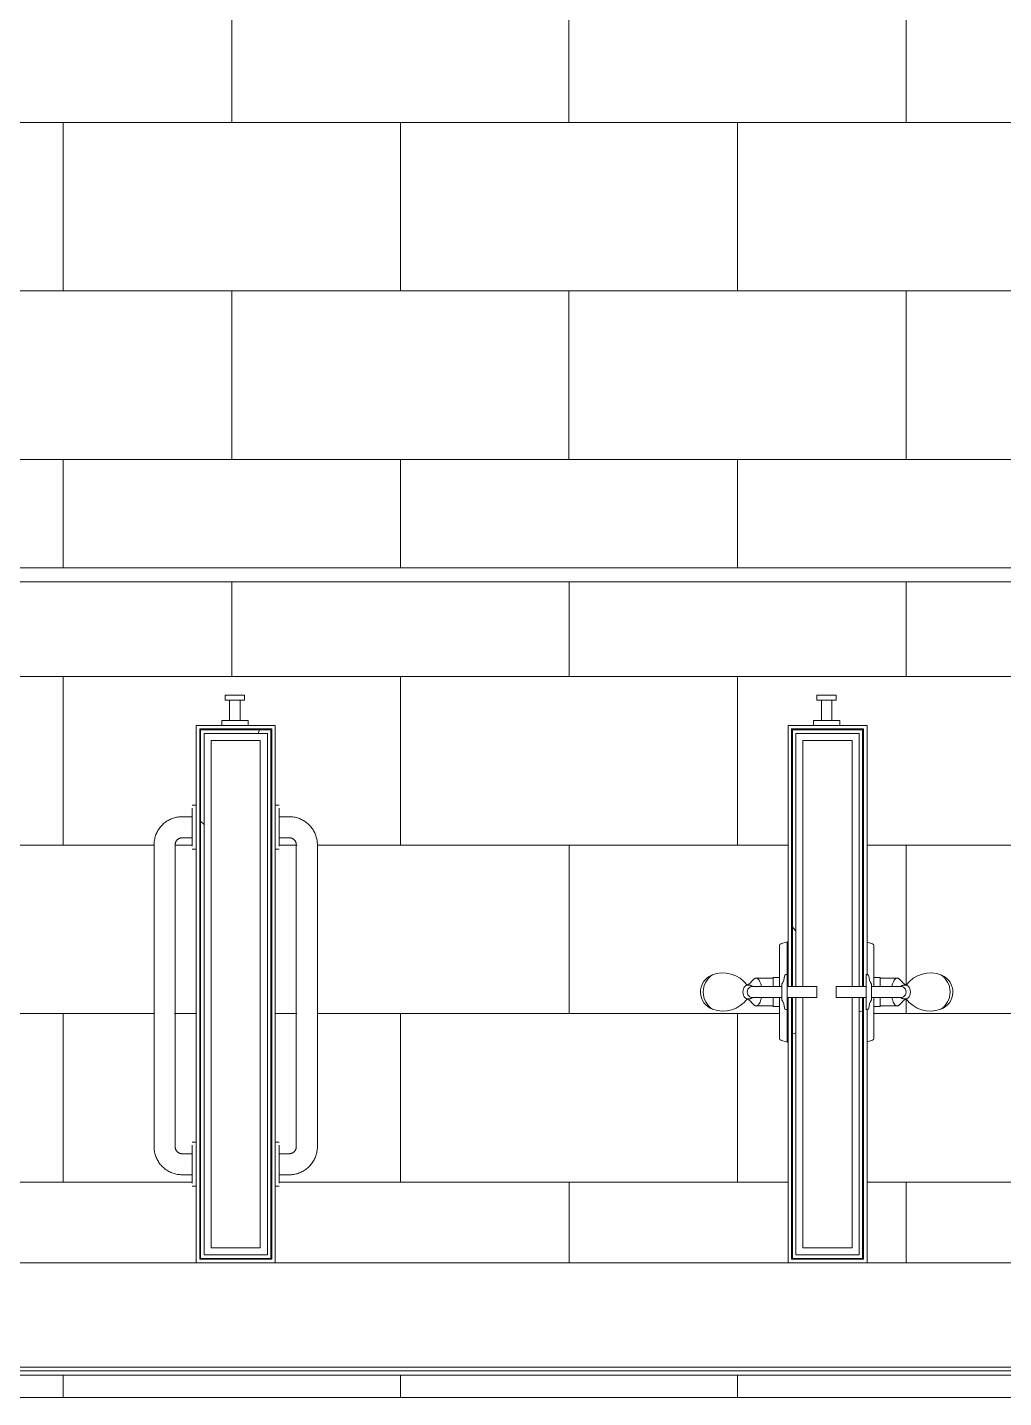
# Model space of a CAD drawing. Header units: inches. Extents: x 25369 to 33161, y -23509 to -20274.
# Drawn here: x 31518.3 to 31587.7, y -22796.9 to -22699.3 of the extents above; entities that cross this region are included whole.
import ezdxf

# ---------------------------------------------------------------- set-up
doc = ezdxf.new("R2010")
doc.units = ezdxf.units.IN
doc.header["$MEASUREMENT"] = 0
doc.linetypes.add('Grid Line 1_2_', pattern=[0.875, 0.5, -0.125, 0.125, -0.125])
for name, color, linetype, lineweight in [('A-FLOR', 192, 'Continuous', 9), ('A-FLOR-PATT', 8, 'Continuous', 9), ('A-GENM', 13, 'Continuous', 9), ('A-WALL', 113, 'Continuous', 9), ('A-WALL-PATT', 111, 'Continuous', 25), ('I-WALL', 2, 'Continuous', 9), ('P-SANR-FIXT', 6, 'Continuous', 9), ('Q-SPCQ', 91, 'Continuous', 9), ('S-BEAM', 12, 'Continuous', 9), ('S-GRID', 1, 'Continuous', 9)]:
    doc.layers.add(name, color=color, linetype=linetype, lineweight=lineweight)
pattern_1 = [(296.565, (5957.926, 17.28), (0.0001, 115.19999), [12.88, -244.715]), (33.69, (5963.69, 5.76), (-0.00014, 115.19958), [20.768, -394.592]), (33.69, (6078.89, 5.76), (-0.00014, 115.19958), [20.768, -394.592]), (33.69, (6194.09, 5.76), (-0.00014, 115.19958), [20.768, -394.592]), (116.565, (5980.966, 17.28), (0.0001, 115.19999), [12.88, -244.715]), (213.69, (5975.21, 28.8), (-0.00014, 115.19958), [20.768, -394.592]), (213.69, (6090.41, 28.8), (-0.00014, 115.19958), [20.768, -394.592]), (213.69, (6205.61, 28.8), (-0.00014, 115.19958), [20.768, -394.592]), (26.565, (6004.01, 17.28), (0.0001, 115.2), [25.76, -231.836]), (26.565, (6119.21, 17.28), (0.0001, 115.2), [25.76, -231.836]), (270, (6027.05, 28.8), (115.2, 7e-15), [11.52, -103.68]), (225, (6027.05, 17.28), (-1e-14, 115.20042), [16.292, -146.626]), (135, (6015.53, 5.76), (1e-14, 115.20042), [16.292, -146.626]), (288.435, (5980.966, 51.84), (-0.00042, 115.19956), [18.215, -346.08]), (18.435, (5986.73, 34.56), (-0.0004, 115.19956), [18.215, -346.08]), (18.435, (6101.93, 34.56), (-0.0004, 115.19956), [18.215, -346.08]), (18.435, (6217.13, 34.56), (-0.0004, 115.19956), [18.215, -346.08]), (135, (6004.01, 40.32), (1e-14, 115.20042), [16.292, -146.626]), (180, (5992.49, 51.84), (-1e-14, -115.2), [11.52, -103.68]), (251.565, (5952.166, 80.64), (0.00042, 115.19956), [18.215, -346.08]), (315, (5946.41, 63.36), (-1e-14, 115.20042), [16.292, -146.626]), (71.565, (5957.926, 51.84), (0.00042, 115.19956), [18.215, -346.08]), (135, (5963.69, 69.12), (1e-14, 115.20042), [16.292, -146.626]), (225, (5998.25, 80.64), (-1e-14, 115.20042), [16.292, -146.626]), (123.69, (5986.726, 69.12), (-0.00014, 115.19958), [20.768, -394.592]), (123.69, (6101.926, 69.12), (-0.00014, 115.19958), [20.768, -394.592]), (26.565, (5975.21, 86.4), (0.0001, 115.2), [12.88, -244.715]), (26.565, (6090.41, 86.4), (0.0001, 115.2), [12.88, -244.715]), (315, (5986.73, 92.16), (-1e-14, 115.20042), [16.292, -146.626]), (213.69, (6038.57, 109.44), (-0.00014, 115.19958), [20.768, -394.592]), (213.69, (6153.77, 109.44), (-0.00014, 115.19958), [20.768, -394.592]), (213.69, (6268.97, 109.44), (-0.00014, 115.19958), [20.768, -394.592]), (296.565, (6021.286, 97.92), (0.0001, 115.19999), [12.88, -244.715]), (45, (6027.05, 86.4), (1e-14, 115.20042), [16.292, -146.626]), (90, (6038.57, 97.92), (-115.2, 7e-15), [11.52, -103.68]), (213.69, (5986.73, 115.2), (-0.00014, 115.19958), [20.768, -394.592]), (213.69, (6101.93, 115.2), (-0.00014, 115.19958), [20.768, -394.592]), (213.69, (6217.13, 115.2), (-0.00014, 115.19958), [20.768, -394.592]), (315, (5969.45, 103.68), (-1e-14, 115.20042), [8.146, -154.772]), (26.565, (5975.21, 97.92), (0.0001, 115.2), [12.88, -244.715]), (26.565, (6090.41, 97.92), (0.0001, 115.2), [12.88, -244.715]), (90, (5986.73, 103.68), (-115.2, 7e-15), [11.52, -103.68]), (333.435, (5940.65, 109.44), (-0.0001, 115.2), [12.88, -244.715]), (333.435, (6055.85, 109.44), (-0.0001, 115.2), [12.88, -244.715]), (243.435, (5952.166, 103.68), (-0.0001, 115.19999), [12.88, -244.715]), (161.565, (5946.41, 92.16), (0.0004, 115.19956), [18.215, -346.08]), (161.565, (6061.61, 92.16), (0.0004, 115.19956), [18.215, -346.08]), (161.565, (6176.81, 92.16), (0.0004, 115.19956), [18.215, -346.08]), (45, (5929.13, 97.92), (1e-14, 115.20042), [16.292, -146.626]), (26.565, (5934.89, 0), (0.0001, 115.2), [12.88, -244.715]), (26.565, (6050.09, 0), (0.0001, 115.2), [12.88, -244.715]), (116.565, (5946.406, 5.76), (0.0001, 115.19999), [12.88, -244.715]), (206.565, (5940.65, 17.28), (0.0001, 115.2), [12.88, -244.715]), (206.565, (6055.85, 17.28), (0.0001, 115.2), [12.88, -244.715]), (296.565, (5929.126, 11.52), (0.0001, 115.19999), [12.88, -244.715]), (14.036, (6015.53, 51.84), (0.0005, 115.19957), [23.749, -451.233]), (14.036, (6130.73, 51.84), (0.0005, 115.19957), [23.749, -451.233]), (14.036, (6245.93, 51.84), (0.0005, 115.19957), [23.749, -451.233]), (14.036, (6361.13, 51.84), (0.0005, 115.19957), [23.749, -451.233]), (135, (6038.57, 57.6), (1e-14, 115.20042), [16.292, -146.626]), (198.435, (6027.05, 69.12), (-0.0004, 115.19956), [18.215, -346.08]), (198.435, (6142.25, 69.12), (-0.0004, 115.19956), [18.215, -346.08]), (198.435, (6257.45, 69.12), (-0.0004, 115.19956), [18.215, -346.08]), (296.565, (6009.766, 63.36), (0.0001, 115.19999), [12.88, -244.715]), (333.435, (5934.89, 34.56), (-0.0001, 115.2), [12.88, -244.715]), (333.435, (6050.09, 34.56), (-0.0001, 115.2), [12.88, -244.715]), (45, (5946.41, 28.8), (1e-14, 115.20042), [8.146, -154.772]), (116.565, (5952.166, 34.56), (0.0001, 115.19999), [12.88, -244.715]), (225, (5946.41, 46.08), (-1e-14, 115.20042), [16.292, -146.626])]

# ---------------------------------------------------------------- blocks, each defined once
blk = doc.blocks.new('817_Grab_Bars - 8170-001240-25748-Overall Floor Plan')
at = {"layer": 'Q-SPCQ', "color": 8}
for p, q in [((25395.89, -22754.734), (25395.609, -22754.734)), ((25395.609, -22756.297), (25395.609, -22754.944)), ((25395.609, -22755.547), (25394.89, -22755.547)), ((25394.89, -22757.047), (25395.609, -22757.047)), ((25395.609, -22757.65), (25395.609, -22756.297)), ((25392.89, -22757.547), (25392.89, -22779.047)), ((25394.39, -22779.047), (25394.39, -22757.547)), ((25395.609, -22757.859), (25395.89, -22757.859)), ((25395.609, -22779.547), (25394.89, -22779.547)), ((25395.89, -22778.734), (25395.609, -22778.734)), ((25395.609, -22780.297), (25395.609, -22778.944)), ((25395.609, -22781.65), (25395.609, -22780.297)), ((25394.89, -22781.047), (25395.609, -22781.047)), ((25395.609, -22781.859), (25395.89, -22781.859))]:
    blk.add_line(p, q, dxfattribs=at)
at = {"layer": 'Q-SPCQ', "color": 8, "flags": 128}
for points in [[(25394.89, -22755.547), (25394.81, -22755.549), (25394.73, -22755.553), (25394.651, -22755.561), (25394.572, -22755.572), (25394.493, -22755.587), (25394.415, -22755.604), (25394.338, -22755.625), (25394.261, -22755.648), (25394.186, -22755.675), (25394.111, -22755.705), (25394.038, -22755.737), (25393.967, -22755.773), (25393.896, -22755.811), (25393.828, -22755.852), (25393.761, -22755.896), (25393.696, -22755.943), (25393.633, -22755.992), (25393.571, -22756.043), (25393.512, -22756.097), (25393.456, -22756.154), (25393.401, -22756.212), (25393.349, -22756.273), (25393.299, -22756.335), (25393.252, -22756.4), (25393.207, -22756.466), (25393.165, -22756.535), (25393.126, -22756.604), (25393.09, -22756.676), (25393.057, -22756.748), (25393.026, -22756.822), (25392.999, -22756.897), (25392.974, -22756.974), (25392.953, -22757.051), (25392.934, -22757.128), (25392.919, -22757.207), (25392.907, -22757.286), (25392.898, -22757.366), (25392.893, -22757.445), (25392.89, -22757.525), (25392.89, -22757.547)], [(25394.39, -22757.547), (25394.391, -22757.527), (25394.392, -22757.507), (25394.394, -22757.487), (25394.397, -22757.467), (25394.4, -22757.448), (25394.405, -22757.428), (25394.41, -22757.409), (25394.416, -22757.39), (25394.422, -22757.371), (25394.43, -22757.352), (25394.438, -22757.334), (25394.447, -22757.316), (25394.456, -22757.299), (25394.467, -22757.281), (25394.478, -22757.265), (25394.489, -22757.248), (25394.501, -22757.233), (25394.514, -22757.217), (25394.528, -22757.202), (25394.542, -22757.188), (25394.556, -22757.175), (25394.572, -22757.162), (25394.587, -22757.149), (25394.603, -22757.137), (25394.62, -22757.126), (25394.637, -22757.116), (25394.655, -22757.106), (25394.672, -22757.097), (25394.691, -22757.089), (25394.709, -22757.081), (25394.728, -22757.074), (25394.747, -22757.068), (25394.766, -22757.063), (25394.786, -22757.058), (25394.805, -22757.054), (25394.825, -22757.051), (25394.845, -22757.049), (25394.865, -22757.048), (25394.885, -22757.047), (25394.89, -22757.047)], [(25392.89, -22779.047), (25392.892, -22779.127), (25392.897, -22779.207), (25392.905, -22779.286), (25392.916, -22779.366), (25392.93, -22779.444), (25392.948, -22779.522), (25392.968, -22779.6), (25392.992, -22779.676), (25393.018, -22779.751), (25393.048, -22779.826), (25393.081, -22779.899), (25393.116, -22779.971), (25393.155, -22780.041), (25393.196, -22780.109), (25393.24, -22780.176), (25393.286, -22780.241), (25393.335, -22780.305), (25393.387, -22780.366), (25393.441, -22780.425), (25393.497, -22780.482), (25393.555, -22780.536), (25393.616, -22780.588), (25393.679, -22780.638), (25393.743, -22780.685), (25393.81, -22780.73), (25393.878, -22780.772), (25393.948, -22780.811), (25394.019, -22780.847), (25394.092, -22780.881), (25394.166, -22780.911), (25394.241, -22780.939), (25394.317, -22780.963), (25394.394, -22780.984), (25394.472, -22781.003), (25394.55, -22781.018), (25394.629, -22781.03), (25394.709, -22781.039), (25394.789, -22781.044), (25394.869, -22781.047), (25394.89, -22781.047)], [(25394.89, -22779.547), (25394.87, -22779.547), (25394.85, -22779.545), (25394.83, -22779.543), (25394.811, -22779.541), (25394.791, -22779.537), (25394.771, -22779.533), (25394.752, -22779.527), (25394.733, -22779.522), (25394.714, -22779.515), (25394.696, -22779.507), (25394.677, -22779.499), (25394.659, -22779.49), (25394.642, -22779.481), (25394.625, -22779.471), (25394.608, -22779.46), (25394.592, -22779.448), (25394.576, -22779.436), (25394.561, -22779.423), (25394.546, -22779.409), (25394.532, -22779.395), (25394.518, -22779.381), (25394.505, -22779.366), (25394.492, -22779.35), (25394.481, -22779.334), (25394.469, -22779.317), (25394.459, -22779.3), (25394.449, -22779.283), (25394.44, -22779.265), (25394.432, -22779.247), (25394.424, -22779.228), (25394.417, -22779.209), (25394.411, -22779.19), (25394.406, -22779.171), (25394.401, -22779.152), (25394.398, -22779.132), (25394.394, -22779.112), (25394.392, -22779.092), (25394.391, -22779.072), (25394.39, -22779.052), (25394.39, -22779.047)]]:
    blk.add_lwpolyline(points, dxfattribs=at)
blk = doc.blocks.new('Robe_hook_5552 - Robe_hook_5552-134757-Overall Floor Plan')
at = {"layer": 'A-GENM', "color": 8}
for p, q in [((-0.937, 0), (-0.937, -0.35)), ((-0.937, -0.35), (0.938, -0.35)), ((-0.375, -1.813), (-0.375, -0.35)), ((0.375, -1.813), (0.375, -0.35)), ((0.938, -0.35), (0.938, 0)), ((-0.688, -2.163), (-0.688, -1.813)), ((-0.688, -1.813), (0.688, -1.813)), ((0.688, -1.813), (0.688, -2.163)), ((0.688, -2.163), (-0.688, -2.163))]:
    blk.add_line(p, q, dxfattribs=at)
blk = doc.blocks.new('Plate - 1_2X6-187841-Overall Floor Plan')
at = {"layer": 'S-BEAM', "color": 8}
for p, q in [((75.312, 0.125), (-75.125, 0.125)), ((-75.125, -0.125), (75.312, -0.125))]:
    blk.add_line(p, q, dxfattribs=at)
blk = doc.blocks.new('Shower-Unit-Zurn-Z7301-SS-MT-DV2P-HW - Z7301-SS-MT-DV2P-HW-253514-Overall Floor Plan')
at = {"layer": 'P-SANR-FIXT', "color": 8}
for p, q in [((-0.995, 0.99), (-0.995, 2.232)), ((-0.476, 2.643), (-0.476, 2.836)), ((-0.4, 0.38), (-0.4, 2.464)), ((0.4, 2.464), (0.4, 0.38)), ((0.476, 2.836), (0.476, 2.643)), ((0.995, 2.232), (0.995, 0.99)), ((-1.029, 0.99), (-0.995, 0.99)), ((-1.029, 0.54), (-1.029, 0.99)), ((-0.995, 0.99), (-0.4, 0.99)), ((0.4, 0.99), (0.995, 0.99)), ((0.995, 0.99), (1.029, 0.99)), ((1.029, 0.99), (1.029, 0.54)), ((-3.562, 0), (-3.434, 0.449)), ((-1.238, 0), (-3.562, 0)), ((-3.313, 0.54), (-1.029, 0.54)), ((-1.238, 0), (-1.238, 0.096)), ((-1.029, 0.54), (-0.4, 0.54)), ((-0.55, 0.38), (-0.4, 0.38)), ((-0.4, 0.38), (0.4, 0.38)), ((0.4, 0.54), (1.029, 0.54)), ((0.4, 0.38), (0.55, 0.38)), ((1.029, 0.54), (3.313, 0.54)), ((1.238, 0.096), (1.238, 0)), ((3.563, 0), (1.238, 0)), ((3.434, 0.449), (3.563, 0)), ((-0.4, 0), (-1.238, 0)), ((-0.4, -2.125), (-0.4, 0)), ((-0.4, 0), (0.4, 0)), ((0.4, 0), (0.4, -2.125)), ((1.238, 0), (0.4, 0)), ((0.4, -2.125), (-0.4, -2.125))]:
    blk.add_line(p, q, dxfattribs=at)
for centre, radius, start, end in [((0.001, 4.862), 1.308, 23.58191, 159.98246), ((0, 4.514), 1.463, 32.9208, 147.0792), ((0.793, 4.573), 2.151, 159.98246, 233.84657), ((-0.793, 4.573), 2.151, 306.15343, 22.17392), ((-0.625, 2.115), 0.388, 129.50274, 162.49726), ((-2.256, 4.093), 2.175, 309.50274, 324.82002), ((2.256, 4.093), 2.175, 215.18587, 230.49726), ((0.625, 2.115), 0.388, 17.50274, 50.49726), ((-3.313, 0.415), 0.125, 90, 164), ((-1.144, 0.096), 0.0945, 90, 180), ((-1.144, 1.213), 1.023, 270, 305.478), ((1.144, 1.213), 1.023, 234.522, 270), ((1.144, 0.096), 0.0945, 0, 90), ((3.313, 0.415), 0.125, 16, 90)]:
    blk.add_arc(centre, radius, start, end, dxfattribs=at)
for centre, major_axis, ratio, start_param, end_param in [((0, 2.836), (0.476, 0), 0.662364, 0, 3.141593), ((0, 2.464), (0.4, 0), 0.941821, 0, 3.141593), ((-0.108, 2.147), (1.109, 0.077), 0.351489, 5.17721, 6.593422)]:
    blk.add_ellipse(centre, major_axis=major_axis, ratio=ratio, start_param=start_param, end_param=end_param, dxfattribs=at)
blk.add_open_spline([(-0.422, 1.833), (-0.464, 1.842), (-0.571, 1.869), (-0.785, 1.949), (-0.96, 2.075), (-1.018, 2.222), (-0.979, 2.302), (-0.941, 2.34)], degree=3, knots=[0.0572746, 0.0572746, 0.0572746, 0.0572746, 0.1428571, 0.2857143, 0.5714286, 0.7857143, 1, 1, 1, 1], dxfattribs=at)
for points in [[(-0.4, 2.464), (-0.417, 2.482), (-0.444, 2.519), (-0.47, 2.58), (-0.476, 2.621), (-0.476, 2.643)], [(0.476, 2.643), (0.476, 2.621), (0.47, 2.58), (0.444, 2.519), (0.417, 2.482), (0.4, 2.464)]]:
    blk.add_open_spline(points, degree=3, dxfattribs=at)
blk = doc.blocks.new('Shower-Unit-Zurn-Z7301-SS-MT-DV2P-HW - Z7301-SS-MT-DV2P-HW-253545-Overall Floor Plan')
at = {"layer": 'P-SANR-FIXT', "color": 8}
for p, q in [((0.4, 2.125), (-0.4, 2.125)), ((-0.4, 2.125), (-0.4, 0)), ((0.4, 0), (0.4, 2.125)), ((-0.4, 0), (-1.238, 0)), ((-1.238, 0), (-1.238, -0.096)), ((-0.4, 0), (0.4, 0)), ((1.238, 0), (0.4, 0)), ((1.238, -0.096), (1.238, 0)), ((-3.545, -0.062), (-3.434, -0.449)), ((-3.313, -0.54), (-1.029, -0.54)), ((-1.029, -0.54), (-0.4, -0.54)), ((-1.029, -0.54), (-1.029, -0.99)), ((-0.55, -0.38), (-0.4, -0.38)), ((-0.4, -0.38), (-0.4, -2.464)), ((-0.4, -0.38), (0.4, -0.38)), ((0.4, -2.464), (0.4, -0.38)), ((0.4, -0.38), (0.55, -0.38)), ((0.4, -0.54), (1.029, -0.54)), ((1.029, -0.99), (1.029, -0.54)), ((1.029, -0.54), (3.313, -0.54)), ((3.434, -0.449), (3.545, -0.062)), ((-1.029, -0.99), (-0.995, -0.99)), ((-0.995, -0.99), (-0.4, -0.99)), ((-0.995, -0.99), (-0.995, -2.232)), ((0.4, -0.99), (0.995, -0.99)), ((0.995, -2.232), (0.995, -0.99)), ((0.995, -0.99), (1.029, -0.99)), ((-0.476, -2.643), (-0.476, -2.836)), ((0.476, -2.836), (0.476, -2.643))]:
    blk.add_line(p, q, dxfattribs=at)
for centre, radius, start, end in [((-3.313, -0.415), 0.125, 196, 270), ((-1.144, -0.096), 0.0945, 180, 270), ((-1.144, -1.213), 1.023, 54.522, 90), ((1.144, -1.213), 1.023, 90, 125.478), ((1.144, -0.096), 0.0945, 270, 360), ((3.313, -0.415), 0.125, 270, 344), ((0.793, -4.573), 2.151, 126.15343, 200.01754), ((-0.625, -2.115), 0.388, 197.50274, 230.49726), ((-2.256, -4.093), 2.175, 35.17998, 50.49726), ((-0.793, -4.573), 2.151, 337.82608, 53.84657), ((2.256, -4.093), 2.175, 129.50274, 144.81413), ((0.625, -2.115), 0.388, 309.50274, 342.49726), ((0.001, -4.862), 1.308, 200.01754, 336.41809), ((0, -4.514), 1.463, 212.9208, 327.0792)]:
    blk.add_arc(centre, radius, start, end, dxfattribs=at)
for centre, major_axis, ratio, start_param, end_param in [((-0.108, -2.147), (-1.109, 0.077), 0.351489, 2.831356, 4.247568), ((0, -2.836), (-0.476, 0), 0.662364, 0, 3.141593), ((0, -2.464), (-0.4, 0), 0.941821, 0, 3.141593)]:
    blk.add_ellipse(centre, major_axis=major_axis, ratio=ratio, start_param=start_param, end_param=end_param, dxfattribs=at)
blk.add_open_spline([(-0.422, -1.833), (-0.464, -1.842), (-0.571, -1.869), (-0.785, -1.949), (-0.96, -2.075), (-1.018, -2.222), (-0.979, -2.302), (-0.941, -2.34)], degree=3, knots=[0.0572746, 0.0572746, 0.0572746, 0.0572746, 0.1428571, 0.2857143, 0.5714286, 0.7857143, 1, 1, 1, 1], dxfattribs=at)
for points in [[(-0.4, -2.464), (-0.417, -2.482), (-0.444, -2.519), (-0.47, -2.58), (-0.476, -2.621), (-0.476, -2.643)], [(0.476, -2.643), (0.476, -2.621), (0.47, -2.58), (0.444, -2.519), (0.417, -2.482), (0.4, -2.464)]]:
    blk.add_open_spline(points, degree=3, dxfattribs=at)
blk = doc.blocks.new('Locker Rooms and Restrooms_rvt-2-Overall Floor Plan')
at = {"layer": 'A-FLOR-PATT'}
h = blk.add_hatch(dxfattribs=at)
h.set_pattern_fill('FP_41', color=256, style=0, pattern_type=2)
h.set_pattern_definition([(180, (31988.767, -22730.123), (48, -23.996), [48, 0, 0, 0]), (270, (31964.767, -22718.125), (48, 3e-15), [11.998, -11.998]), (270, (31976.767, -22730.123), (48, 3e-15), [11.998, -11.998]), (270, (31952.767, -22730.123), (48, 3e-15), [11.998, -11.998]), (180, (31988.767, -22742.12), (48, -23.996), [48, 0, 0, 0]), (270, (31940.767, -22718.125), (48, 3e-15), [11.998, -11.998])])
h.paths.add_polyline_path([(25655.328, -22696.49), (25655.39, -22696.24), (25655.328, -22696.24)], flags=0)
h.paths.add_polyline_path([(25521.39, -22738.803), (25522.515, -22738.803), (25522.515, -22737.803), (25736.828, -22737.803), (25736.828, -22738.803), (25737.265, -22738.803), (25737.265, -22695.928), (25737.14, -22695.928), (25737.078, -22696.178), (25736.828, -22696.24), (25736.828, -22696.49), (25655.078, -22696.49), (25655.078, -22695.428), (25608.64, -22695.448), (25608.64, -22695.928), (25608.89, -22695.928), (25608.953, -22696.24), (25609.203, -22696.24), (25609.203, -22696.49), (25522.515, -22696.49), (25522.515, -22696.178), (25522.265, -22696.178), (25522.203, -22695.928), (25521.953, -22695.928), (25521.953, -22695.428), (25521.39, -22695.428), (25521.39, -22724.132)], flags=0)
h = blk.add_hatch(dxfattribs=at)
h.set_pattern_fill('FP_40', color=256, style=0, pattern_type=2)
h.set_pattern_definition([(0, (31556.774, -22757.59), (-48, 23.996), [48, 0, 0, 0]), (90, (31580.774, -22769.59), (-48, 3e-15), [11.998, -11.998]), (90, (31568.774, -22757.59), (-48, 3e-15), [11.998, -11.998]), (90, (31592.774, -22757.59), (-48, 3e-15), [11.998, -11.998]), (0, (31556.774, -22745.592), (-48, 23.996), [48, 0, 0, 0]), (90, (31604.774, -22769.59), (-48, 3e-15), [11.998, -11.998])])
h.paths.add_polyline_path([(25627.026, -22796.906), (25672.89, -22796.906), (25672.828, -22795.303), (25521.39, -22795.303), (25521.39, -22796.906), (25609.479, -22796.906)], flags=0)
h.paths.add_polyline_path([(25564.39, -22787.303), (25564.328, -22787.104), (25564.328, -22787.166), (25564.362, -22787.303)], flags=0)
h.paths.add_polyline_path([(25559.265, -22749.166), (25559.343, -22749.479), (25559.328, -22749.416)], flags=0)
h.paths.add_polyline_path([(25598.22, -22779.455), (25598.295, -22779.361), (25598.224, -22779.361)], flags=0)
h.paths.add_polyline_path([(25599.723, -22755.617), (25599.816, -22755.692), (25599.816, -22755.621)], flags=0)
h.paths.add_polyline_path([(25601.39, -22749.041), (25601.468, -22749.354), (25601.453, -22749.291)], flags=0)
h.paths.add_polyline_path([(25609.686, -22757.12), (25609.611, -22757.213), (25609.681, -22757.213)], flags=0)
h.paths.add_polyline_path([(25608.183, -22780.958), (25608.089, -22780.883), (25608.089, -22780.953)], flags=0)
h.paths.add_polyline_path([(25643.515, -22749.041), (25643.593, -22749.354), (25643.578, -22749.291)], flags=0)
h.paths.add_polyline_path([(25682.47, -22777.752), (25682.545, -22777.658), (25682.474, -22777.658)], flags=0)
h.paths.add_polyline_path([(25683.973, -22753.914), (25684.066, -22753.989), (25684.066, -22753.918)], flags=0)
h.paths.add_polyline_path([(25734.159, -22783.639), (25733.947, -22783.577), (25733.94, -22783.73), (25734.046, -22783.727), (25734.134, -22783.719), (25734.147, -22783.678)], flags=0)
h.paths.add_polyline_path([(25734.223, -22783.976), (25734.006, -22783.94), (25733.989, -22784.029), (25734.078, -22784.104), (25734.086, -22784.24), (25734.14, -22784.24), (25734.218, -22783.99)], flags=0)
h.paths.add_polyline_path([(25734.372, -22782.217), (25734.583, -22782.278), (25734.558, -22782.089), (25734.504, -22782.027), (25734.39, -22782.158), (25734.387, -22782.168)], flags=0)
h.paths.add_polyline_path([(25734.308, -22781.879), (25734.525, -22781.916), (25734.541, -22781.827), (25734.453, -22781.752), (25734.445, -22781.615), (25734.372, -22781.675), (25734.349, -22781.747)], flags=0)
h.paths.add_polyline_path([(25734.976, -22754.159), (25734.884, -22754.361), (25735.104, -22754.346), (25735.067, -22754.272), (25735.035, -22754.178), (25734.983, -22754.161)], flags=0)
h.paths.add_polyline_path([(25734.661, -22753.35), (25734.782, -22753.49), (25734.782, -22753.421), (25734.728, -22753.389)], flags=0)
h.paths.add_polyline_path([(25734.333, -22753.237), (25734.453, -22753.468), (25734.661, -22753.35), (25734.497, -22753.231), (25734.349, -22753.237)], flags=0)
h.paths.add_polyline_path([(25521.39, -22787.303), (25559.015, -22787.303), (25558.953, -22771.797), (25558.503, -22771.668), (25558.413, -22771.548), (25558.413, -22769.263), (25556.84, -22769.23), (25556.721, -22769.23), (25556.267, -22768.832), (25556.116, -22768.711), (25555.544, -22769.23), (25554.967, -22769.493), (25554.498, -22769.572), (25554.025, -22769.548), (25553.366, -22769.322), (25552.948, -22768.869), (25552.83, -22768.582), (25552.855, -22767.834), (25553.077, -22767.408), (25553.568, -22767.035), (25554.183, -22766.897), (25554.736, -22766.919), (25555.265, -22767.079), (25555.735, -22767.366), (25556.006, -22767.637), (25556.131, -22767.758), (25556.84, -22767.239), (25558.413, -22767.205), (25558.413, -22764.921), (25558.503, -22764.801), (25558.953, -22764.672), (25559.015, -22749.166), (25564.64, -22749.166), (25564.64, -22764.477), (25565.027, -22764.588), (25565.118, -22764.708), (25565.118, -22766.993), (25565.568, -22767.026), (25566.81, -22767.026), (25567.263, -22767.424), (25567.414, -22767.545), (25567.978, -22767.026), (25568.266, -22766.867), (25568.795, -22766.706), (25569.347, -22766.684), (25569.887, -22766.801), (25570.23, -22766.98), (25570.62, -22767.458), (25570.719, -22767.752), (25570.62, -22768.565), (25570.4, -22768.908), (25569.887, -22769.25), (25569.032, -22769.359), (25568.564, -22769.28), (25567.987, -22769.017), (25567.606, -22768.699), (25567.399, -22768.498), (25566.81, -22769.017), (25565.118, -22769.051), (25565.118, -22771.335), (25565.027, -22771.455), (25564.64, -22771.584), (25564.64, -22787.303), (25601.14, -22787.303), (25601.14, -22781.64), (25600.859, -22781.64), (25600.859, -22781.012), (25599.85, -22780.937), (25599.798, -22780.795), (25599.787, -22780.754), (25599.511, -22780.75), (25599.358, -22780.709), (25599.253, -22780.701), (25598.738, -22780.34), (25598.437, -22779.891), (25598.22, -22779.455), (25598.14, -22779.037), (25598.182, -22757.537), (25598.241, -22757.537), (25598.242, -22757.246), (25598.382, -22757.195), (25598.424, -22757.184), (25598.444, -22756.886), (25598.503, -22756.814), (25598.444, -22756.712), (25598.837, -22756.135), (25599.286, -22755.834), (25599.816, -22755.605), (25600.803, -22755.563), (25600.859, -22755.506), (25600.859, -22754.934), (25601.14, -22754.934), (25601.14, -22749.041), (25606.765, -22749.041), (25606.765, -22754.934), (25607.046, -22754.934), (25607.046, -22755.563), (25608.056, -22755.638), (25608.107, -22755.779), (25608.118, -22755.821), (25608.394, -22755.824), (25608.548, -22755.866), (25608.652, -22755.874), (25609.167, -22756.234), (25609.479, -22756.709), (25609.686, -22757.12), (25609.765, -22757.537), (25609.723, -22779.037), (25609.665, -22779.037), (25609.664, -22779.329), (25609.523, -22779.379), (25609.482, -22779.39), (25609.461, -22779.688), (25609.403, -22779.76), (25609.461, -22779.862), (25609.068, -22780.439), (25608.619, -22780.74), (25608.089, -22780.97), (25607.102, -22781.012), (25607.046, -22781.068), (25607.046, -22781.64), (25606.765, -22781.64), (25606.765, -22787.303), (25643.265, -22787.303), (25643.203, -22771.584), (25642.753, -22771.455), (25642.663, -22771.335), (25642.663, -22769.051), (25642.213, -22769.017), (25640.884, -22768.958), (25640.517, -22768.619), (25640.366, -22768.498), (25639.794, -22769.017), (25639.217, -22769.28), (25638.748, -22769.359), (25638.275, -22769.335), (25637.616, -22769.11), (25637.198, -22768.656), (25637.08, -22768.369), (25637.105, -22767.622), (25637.327, -22767.196), (25637.818, -22766.823), (25638.433, -22766.684), (25638.986, -22766.706), (25639.515, -22766.867), (25639.985, -22767.153), (25640.256, -22767.424), (25640.381, -22767.545), (25640.971, -22767.026), (25642.663, -22766.993), (25642.663, -22764.708), (25642.753, -22764.588), (25643.203, -22764.459), (25643.265, -22749.041), (25648.89, -22749.041), (25648.89, -22764.477), (25649.277, -22764.588), (25649.368, -22764.708), (25649.368, -22766.993), (25649.818, -22767.026), (25651.06, -22767.026), (25651.513, -22767.424), (25651.664, -22767.545), (25652.228, -22767.026), (25652.516, -22766.867), (25653.045, -22766.706), (25653.597, -22766.684), (25654.137, -22766.801), (25654.48, -22766.98), (25654.87, -22767.458), (25654.969, -22767.752), (25654.87, -22768.565), (25654.65, -22768.908), (25654.137, -22769.25), (25653.282, -22769.359), (25652.814, -22769.28), (25652.237, -22769.017), (25651.856, -22768.699), (25651.649, -22768.498), (25651.06, -22769.017), (25649.368, -22769.051), (25649.368, -22771.335), (25649.277, -22771.455), (25648.89, -22771.584), (25648.89, -22787.303), (25672.89, -22787.303), (25672.89, -22786.053), (25672.39, -22786.033), (25672.39, -22785.803), (25672.139, -22785.737), (25672.14, -22785.49), (25685.39, -22785.49), (25685.39, -22779.937), (25685.109, -22779.937), (25685.109, -22779.309), (25684.1, -22779.234), (25684.048, -22779.092), (25684.037, -22779.05), (25683.761, -22779.047), (25683.667, -22778.972), (25683.565, -22779.03), (25682.988, -22778.637), (25682.687, -22778.188), (25682.47, -22777.752), (25682.39, -22777.334), (25682.432, -22755.834), (25682.491, -22755.834), (25682.492, -22755.543), (25682.632, -22755.492), (25682.674, -22755.481), (25682.694, -22755.183), (25682.753, -22755.111), (25682.694, -22755.009), (25683.087, -22754.432), (25683.536, -22754.131), (25684.066, -22753.902), (25685.053, -22753.86), (25685.109, -22753.803), (25685.109, -22753.231), (25685.39, -22753.182), (25685.39, -22749.49), (25700.828, -22749.49), (25700.828, -22776.163), (25701.005, -22776.163), (25701.005, -22777.156), (25702.24, -22777.156), (25702.24, -22772.322), (25701.802, -22772.027), (25701.437, -22771.646), (25701.036, -22770.839), (25700.968, -22770.544), (25700.834, -22769.499), (25700.834, -22766.499), (25700.922, -22766.499), (25700.98, -22765.304), (25701.152, -22764.802), (25701.428, -22764.349), (25701.797, -22763.967), (25702.24, -22763.675), (25702.24, -22758.699), (25701.006, -22758.699), (25701.005, -22759.69), (25700.828, -22759.69), (25700.828, -22756.705), (25701.005, -22756.705), (25701.006, -22757.698), (25702.24, -22757.698), (25702.24, -22751.74), (25702.489, -22751.49), (25715.637, -22751.49), (25716.136, -22751.624), (25716.501, -22751.989), (25716.635, -22752.488), (25716.714, -22770.839), (25716.93, -22771.054), (25717.224, -22771.133), (25722.338, -22771.167), (25722.785, -22771.425), (25722.944, -22771.632), (25723.078, -22772.131), (25723.078, -22782.74), (25732.953, -22782.824), (25733.004, -22782.932), (25733.26, -22782.923), (25733.321, -22782.882), (25733.472, -22783.06), (25733.483, -22783.144), (25733.516, -22783.236), (25733.574, -22783.329), (25734.043, -22783.379), (25734.225, -22783.992), (25734.311, -22784.24), (25734.431, -22784.24), (25734.431, -22785.24), (25735.277, -22785.24), (25735.277, -22785.49), (25736.828, -22785.49), (25736.828, -22785.803), (25737.078, -22785.803), (25737.14, -22786.053), (25737.265, -22786.053), (25737.265, -22768.427), (25736.828, -22768.427), (25736.828, -22772.24), (25736.453, -22772.24), (25736.453, -22771.99), (25735.703, -22771.99), (25735.703, -22768.662), (25735.501, -22768.486), (25735.328, -22768.486), (25735.244, -22781.615), (25735.004, -22781.649), (25734.953, -22781.921), (25734.915, -22782.042), (25734.848, -22782.126), (25734.915, -22782.278), (25735.234, -22782.24), (25735.421, -22782.232), (25735.578, -22782.137), (25735.578, -22781.887), (25736.578, -22781.887), (25736.578, -22781.041), (25736.828, -22781.041), (25736.828, -22783.939), (25736.578, -22783.939), (25736.578, -22783.094), (25735.578, -22783.032), (25735.508, -22782.92), (25735.27, -22782.932), (25735.224, -22782.982), (25735.058, -22782.796), (25735.048, -22782.712), (25735.014, -22782.62), (25734.957, -22782.526), (25734.494, -22782.491), (25734.308, -22781.879), (25734.203, -22781.615), (25734.078, -22781.615), (25733.991, -22767.966), (25733.14, -22768.74), (25732.373, -22768.828), (25731.9, -22768.804), (25731.241, -22768.578), (25730.823, -22768.125), (25730.705, -22767.838), (25730.705, -22767.164), (25730.952, -22766.664), (25731.443, -22766.291), (25732.058, -22766.153), (25732.611, -22766.175), (25733.328, -22766.24), (25733.328, -22766.425), (25733.881, -22766.893), (25734.006, -22767.014), (25734.078, -22766.893), (25734.078, -22759.766), (25732.304, -22760.095), (25731.289, -22760.038), (25730.355, -22759.862), (25728.445, -22760.656), (25728.066, -22760.813), (25727.296, -22760.871), (25726.63, -22760.579), (25726.35, -22760.142), (25726.23, -22759.49), (25726.35, -22758.839), (25726.63, -22758.401), (25726.774, -22758.28), (25727.296, -22758.109), (25728.066, -22758.168), (25728.445, -22758.324), (25728.78, -22758.559), (25729.447, -22758.699), (25729.951, -22758.943), (25730.406, -22759.137), (25730.619, -22759.119), (25731.289, -22758.943), (25732.601, -22758.891), (25734.078, -22759.115), (25734.161, -22755.365), (25734.27, -22755.315), (25734.261, -22755.058), (25734.22, -22754.997), (25734.398, -22754.846), (25734.481, -22754.835), (25734.573, -22754.802), (25734.667, -22754.744), (25734.702, -22754.281), (25735.005, -22754.057), (25734.782, -22753.988), (25734.655, -22754.048), (25734.654, -22754.086), (25734.333, -22753.932), (25734.27, -22753.674), (25734.261, -22753.609), (25734.099, -22753.49), (25733.98, -22753.49), (25733.986, -22753.258), (25734.312, -22753.182), (25734.333, -22753.091), (25734.844, -22753.077), (25735.364, -22752.841), (25735.506, -22752.859), (25736.546, -22752.766), (25736.546, -22752.137), (25736.828, -22752.137), (25736.828, -22755.939), (25736.578, -22755.939), (25736.578, -22755.094), (25735.578, -22755.032), (25735.578, -22754.803), (25735.244, -22754.752), (25735.152, -22754.702), (25735.067, -22754.635), (25734.915, -22754.702), (25734.953, -22755.022), (25734.953, -22755.186), (25735.056, -22755.365), (25735.328, -22755.365), (25735.328, -22757.99), (25735.457, -22758.024), (25735.328, -22759.115), (25736.453, -22759.115), (25736.453, -22758.74), (25736.828, -22758.74), (25736.828, -22760.24), (25736.453, -22760.24), (25736.453, -22759.865), (25736.203, -22759.865), (25736.288, -22764.177), (25736.378, -22764.057), (25736.828, -22763.928), (25736.828, -22766.556), (25737.265, -22766.556), (25737.265, -22738.803), (25521.39, -22738.803), (25521.39, -22782.232)], flags=0)
h.paths.add_polyline_path([(25643.515, -22787.303), (25643.578, -22787.053), (25643.515, -22787.068)], flags=0)
h.paths.add_polyline_path([(25559.265, -22787.303), (25559.294, -22787.303), (25559.328, -22787.166), (25559.265, -22787.182)], flags=0)
h.paths.add_polyline_path([(25606.515, -22787.303), (25606.453, -22786.99), (25606.453, -22787.053)], flags=0)
h.paths.add_polyline_path([(25648.64, -22787.303), (25648.578, -22786.99), (25648.578, -22787.053)], flags=0)
h.paths.add_polyline_path([(25601.39, -22787.303), (25601.453, -22787.053), (25601.39, -22787.068)], flags=0)
h.paths.add_polyline_path([(25691.09, -22786.553), (25691.246, -22786.053), (25691.246, -22779.928), (25691.043, -22779.439), (25690.554, -22779.236), (25689.953, -22779.236), (25689.953, -22786.553), (25691.043, -22786.553)], flags=0)
h.paths.add_polyline_path([(25691.69, -22786.553), (25696.265, -22786.553), (25696.265, -22750.553), (25689.953, -22750.553), (25689.953, -22778.803), (25695.39, -22778.803), (25695.39, -22779.236), (25692.226, -22779.236), (25691.737, -22779.439), (25691.535, -22779.928), (25691.535, -22786.178)], flags=0)
h.paths.add_polyline_path([(25700.828, -22786.053), (25700.578, -22785.803), (25700.578, -22785.853)], flags=0)
h.paths.add_polyline_path([(25685.39, -22786.053), (25685.64, -22785.74), (25685.639, -22785.804)], flags=0)
h.paths.add_polyline_path([(25720.277, -22785.49), (25732.379, -22785.49), (25732.379, -22785.24), (25733.224, -22785.24), (25733.286, -22784.24), (25733.527, -22784.207), (25733.566, -22783.907), (25733.616, -22783.814), (25733.683, -22783.73), (25733.616, -22783.577), (25733.296, -22783.615), (25733.132, -22783.615), (25732.953, -22783.719), (25732.953, -22783.99), (25722.944, -22783.991), (25722.785, -22784.198), (25722.338, -22784.456), (25722.08, -22784.49), (25719.431, -22784.49), (25719.431, -22785.24), (25720.277, -22785.24)], flags=0)
h.paths.add_polyline_path([(25717.379, -22785.49), (25717.379, -22785.24), (25718.224, -22785.24), (25718.224, -22784.49), (25702.489, -22784.49), (25702.24, -22784.241), (25702.24, -22778.156), (25701.005, -22778.156), (25701.005, -22779.148), (25700.828, -22779.148), (25700.828, -22785.49), (25717.224, -22785.49)], flags=0)
h.paths.add_polyline_path([(25733.457, -22784.058), (25733.376, -22783.817), (25733.512, -22783.865), (25733.474, -22783.997)], flags=0)
h.paths.add_polyline_path([(25733.202, -22783.262), (25733.229, -22783.1), (25733.082, -22783.013), (25732.953, -22783.115), (25732.953, -22783.204), (25733.107, -22783.115), (25733.189, -22783.241)], flags=0)
h.paths.add_polyline_path([(25735.314, -22782.885), (25735.578, -22782.74), (25735.578, -22782.652), (25735.424, -22782.74), (25735.277, -22782.668), (25735.311, -22782.768), (25735.289, -22782.844)], flags=0)
h.paths.add_polyline_path([(25735.004, -22782.042), (25735.099, -22781.873), (25735.099, -22782.04), (25735.013, -22782.041)], flags=0)
h.paths.add_polyline_path([(25523.515, -22779.585), (25523.515, -22779.704), (25523.761, -22779.626)], flags=0)
h.paths.add_polyline_path([(25524.157, -22779.231), (25524.116, -22779.459), (25524.041, -22779.517), (25524.144, -22779.682), (25524.285, -22779.381), (25524.233, -22779.246), (25524.187, -22779.237)], flags=0)
h.paths.add_polyline_path([(25524.116, -22778.984), (25524.187, -22779.135), (25524.144, -22778.984)], flags=0)
h.paths.add_polyline_path([(25524.116, -22757.484), (25524.235, -22757.484), (25524.136, -22757.366)], flags=0)
h.paths.add_polyline_path([(25523.761, -22756.843), (25523.99, -22756.884), (25524.076, -22756.943), (25524.157, -22756.81), (25523.911, -22756.715), (25523.778, -22756.765), (25523.768, -22756.812)], flags=0)
h.paths.add_polyline_path([(25523.515, -22756.884), (25523.761, -22756.843), (25523.515, -22756.843), (25523.515, -22756.881)], flags=0)
h.paths.add_polyline_path([(25525.436, -22757.067), (25525.361, -22757.161), (25525.431, -22757.161)], flags=0)
h.paths.add_polyline_path([(25523.933, -22780.905), (25523.839, -22780.83), (25523.839, -22780.9)], flags=0)
h.paths.add_polyline_path([(25522.796, -22781.588), (25522.515, -22781.588), (25522.515, -22778.881), (25522.796, -22778.881), (25522.796, -22779.51), (25523.786, -22779.499), (25524.041, -22779.206), (25524.033, -22778.984), (25524.015, -22778.984), (25524.076, -22757.484), (25524.116, -22757.484), (25524.015, -22757.198), (25523.737, -22756.959), (25523.515, -22756.959), (25522.796, -22757.016), (25522.796, -22757.588), (25522.515, -22757.588), (25522.515, -22754.881), (25522.796, -22754.881), (25522.796, -22755.51), (25523.806, -22755.585), (25523.857, -22755.727), (25523.868, -22755.768), (25524.144, -22755.771), (25524.298, -22755.813), (25524.402, -22755.821), (25524.917, -22756.182), (25525.218, -22756.631), (25525.436, -22757.067), (25525.515, -22757.484), (25525.473, -22778.984), (25525.415, -22778.984), (25525.414, -22779.276), (25525.273, -22779.327), (25525.232, -22779.337), (25525.211, -22779.635), (25525.153, -22779.708), (25525.211, -22779.81), (25524.818, -22780.386), (25524.369, -22780.688), (25523.839, -22780.917), (25522.852, -22780.959), (25522.796, -22781.016), (25522.796, -22781.302)], flags=0)
h.paths.add_polyline_path([(25599.08, -22780.484), (25599.255, -22780.441), (25599.011, -22780.378), (25599.075, -22780.476)], flags=0)
h.paths.add_polyline_path([(25608.938, -22780.276), (25609.209, -22780.004), (25609.203, -22779.848), (25608.957, -22780.253)], flags=0)
h.paths.add_polyline_path([(25524.688, -22780.223), (25524.959, -22779.952), (25524.953, -22779.795), (25524.707, -22780.2)], flags=0)
h.paths.add_polyline_path([(25607.765, -22780.093), (25607.89, -22779.989), (25607.765, -22780.014), (25607.765, -22780.032)], flags=0)
h.paths.add_polyline_path([(25600.14, -22780.093), (25600.14, -22779.912), (25599.974, -22780.014)], flags=0)
h.paths.add_polyline_path([(25523.515, -22780.04), (25523.64, -22779.936), (25523.515, -22779.961), (25523.515, -22779.98)], flags=0)
h.paths.add_polyline_path([(25599.863, -22779.828), (25599.824, -22779.69), (25599.665, -22779.638), (25599.579, -22779.578), (25599.498, -22779.712), (25599.744, -22779.807), (25599.79, -22779.815)], flags=0)
h.paths.add_polyline_path([(25608.334, -22779.807), (25608.535, -22779.433), (25608.485, -22779.3), (25608.412, -22779.314), (25608.366, -22779.512), (25608.291, -22779.57), (25608.338, -22779.679)], flags=0)
h.paths.add_polyline_path([(25607.765, -22779.757), (25608.011, -22779.679), (25607.765, -22779.679)], flags=0)
h.paths.add_polyline_path([(25600.14, -22779.757), (25600.14, -22779.638), (25599.894, -22779.679)], flags=0)
h.paths.add_polyline_path([(25608.366, -22779.037), (25608.437, -22779.187), (25608.394, -22779.037)], flags=0)
h.paths.add_polyline_path([(25608.366, -22757.537), (25608.485, -22757.537), (25608.386, -22757.419)], flags=0)
h.paths.add_polyline_path([(25608.011, -22756.895), (25608.24, -22756.937), (25608.326, -22756.996), (25608.407, -22756.862), (25608.161, -22756.767), (25608.028, -22756.818), (25608.018, -22756.865)], flags=0)
h.paths.add_polyline_path([(25607.765, -22756.937), (25608.011, -22756.895), (25607.765, -22756.895), (25607.765, -22756.934)], flags=0)
h.paths.add_polyline_path([(25607.765, -22779.638), (25608.036, -22779.552), (25608.291, -22779.259), (25608.283, -22779.037), (25608.265, -22779.037), (25608.326, -22757.537), (25608.366, -22757.537), (25608.265, -22757.25), (25607.987, -22757.012), (25607.765, -22757.012), (25607.046, -22757.068), (25607.046, -22757.64), (25606.765, -22757.64), (25606.765, -22778.934), (25607.046, -22778.934), (25607.046, -22779.563), (25607.765, -22779.563)], flags=0)
h.paths.add_polyline_path([(25600.14, -22756.937), (25600.14, -22756.818), (25599.894, -22756.895)], flags=0)
h.paths.add_polyline_path([(25599.498, -22757.291), (25599.54, -22757.062), (25599.615, -22757.005), (25599.512, -22756.839), (25599.37, -22757.141), (25599.421, -22757.275), (25599.468, -22757.285)], flags=0)
h.paths.add_polyline_path([(25599.54, -22757.537), (25599.468, -22757.387), (25599.512, -22757.537)], flags=0)
h.paths.add_polyline_path([(25599.54, -22779.037), (25599.421, -22779.037), (25599.52, -22779.155)], flags=0)
h.paths.add_polyline_path([(25600.14, -22779.638), (25600.14, -22779.563), (25600.859, -22779.506), (25600.859, -22778.934), (25601.14, -22778.934), (25601.14, -22757.64), (25600.859, -22757.64), (25600.859, -22757.012), (25599.848, -22757.042), (25599.615, -22757.315), (25599.623, -22757.537), (25599.64, -22757.537), (25599.579, -22779.037), (25599.54, -22779.037), (25599.64, -22779.324), (25599.918, -22779.563)], flags=0)
h.paths.add_polyline_path([(25608.742, -22779.203), (25608.742, -22779.037), (25608.654, -22779.059), (25608.717, -22779.162)], flags=0)
h.paths.add_polyline_path([(25599.163, -22779.203), (25599.163, -22779.037), (25599.104, -22779.078)], flags=0)
h.paths.add_polyline_path([(25524.492, -22779.151), (25524.492, -22778.984), (25524.404, -22779.007), (25524.467, -22779.11)], flags=0)
h.paths.add_polyline_path([(25683.33, -22778.781), (25683.505, -22778.737), (25683.261, -22778.675), (25683.325, -22778.773)], flags=0)
h.paths.add_polyline_path([(25684.39, -22778.39), (25684.39, -22778.209), (25684.224, -22778.311)], flags=0)
h.paths.add_polyline_path([(25684.113, -22778.124), (25684.074, -22777.987), (25683.915, -22777.935), (25683.829, -22777.875), (25683.748, -22778.009), (25683.994, -22778.104), (25684.04, -22778.112)], flags=0)
h.paths.add_polyline_path([(25684.39, -22778.054), (25684.39, -22777.935), (25684.144, -22777.976)], flags=0)
h.paths.add_polyline_path([(25684.39, -22755.234), (25684.39, -22755.114), (25684.144, -22755.192)], flags=0)
h.paths.add_polyline_path([(25683.748, -22755.588), (25683.792, -22755.358), (25683.865, -22755.302), (25683.762, -22755.136), (25683.62, -22755.438), (25683.672, -22755.572), (25683.718, -22755.582)], flags=0)
h.paths.add_polyline_path([(25683.79, -22755.834), (25683.718, -22755.684), (25683.762, -22755.834)], flags=0)
h.paths.add_polyline_path([(25683.79, -22777.334), (25683.671, -22777.334), (25683.77, -22777.452)], flags=0)
h.paths.add_polyline_path([(25684.39, -22777.935), (25684.39, -22777.86), (25685.109, -22777.803), (25685.109, -22777.231), (25685.39, -22777.231), (25685.39, -22755.937), (25685.109, -22755.937), (25685.109, -22755.309), (25684.12, -22755.32), (25683.865, -22755.612), (25683.873, -22755.834), (25683.89, -22755.834), (25683.829, -22777.334), (25683.79, -22777.334), (25683.89, -22777.621), (25684.168, -22777.86)], flags=0)
h.paths.add_polyline_path([(25683.413, -22777.5), (25683.413, -22777.334), (25683.354, -22777.374)], flags=0)
h.paths.add_polyline_path([(25736.203, -22770.99), (25736.378, -22770.924), (25736.288, -22770.804), (25736.203, -22770.804)], flags=0)
h.paths.add_polyline_path([(25735.501, -22766.495), (25735.703, -22766.318), (25735.64, -22759.865), (25735.328, -22759.865), (25735.328, -22766.495)], flags=0)
h.paths.add_polyline_path([(25608.742, -22757.537), (25608.802, -22757.497), (25608.717, -22757.412), (25608.717, -22757.537)], flags=0)
h.paths.add_polyline_path([(25599.084, -22757.537), (25599.252, -22757.515), (25599.163, -22757.371), (25599.104, -22757.495)], flags=0)
h.paths.add_polyline_path([(25524.552, -22757.484), (25524.552, -22757.444), (25524.467, -22757.359), (25524.492, -22757.484), (25524.51, -22757.484)], flags=0)
h.paths.add_polyline_path([(25598.701, -22756.73), (25598.799, -22756.408), (25598.696, -22756.57)], flags=0)
h.paths.add_polyline_path([(25607.765, -22756.662), (25607.931, -22756.56), (25607.765, -22756.56), (25607.765, -22756.585)], flags=0)
h.paths.add_polyline_path([(25600.14, -22756.662), (25600.14, -22756.481), (25600.015, -22756.585)], flags=0)
h.paths.add_polyline_path([(25523.515, -22756.609), (25523.681, -22756.507), (25523.515, -22756.507), (25523.515, -22756.533)], flags=0)
h.paths.add_polyline_path([(25609.004, -22756.364), (25608.763, -22756.092), (25608.65, -22756.134), (25608.981, -22756.346)], flags=0)
h.paths.add_polyline_path([(25524.754, -22756.311), (25524.513, -22756.039), (25524.4, -22756.081), (25524.731, -22756.293)], flags=0)
h.paths.add_polyline_path([(25683.334, -22755.834), (25683.502, -22755.812), (25683.413, -22755.668), (25683.354, -22755.792)], flags=0)
h.paths.add_polyline_path([(25734.519, -22755.365), (25734.497, -22755.297), (25734.497, -22755.182), (25734.525, -22755.065), (25734.438, -22755.09), (25734.35, -22755.235), (25734.453, -22755.365), (25734.497, -22755.365)], flags=0)
h.paths.add_polyline_path([(25682.951, -22755.027), (25683.049, -22754.705), (25682.946, -22754.867)], flags=0)
h.paths.add_polyline_path([(25684.39, -22754.959), (25684.39, -22754.778), (25684.265, -22754.882)], flags=0)
h.paths.add_polyline_path([(25735.154, -22754.942), (25735.203, -22754.806), (25735.306, -22754.891), (25735.175, -22754.935)], flags=0)
h.paths.add_polyline_path([(25735.329, -22754.387), (25735.441, -22754.24), (25735.578, -22754.232), (25735.519, -22754.159), (25735.292, -22754.24), (25735.311, -22754.361)], flags=0)
h.paths.add_polyline_path([(25734.747, -22752.903), (25734.748, -22752.793), (25734.846, -22752.868)], flags=0)
h.paths.add_polyline_path([(25736.546, -22752.066), (25736.546, -22751.928), (25736.828, -22752.032)], flags=0)
h.paths.add_polyline_path([(25700.515, -22749.803), (25700.578, -22749.725), (25700.515, -22749.74), (25700.265, -22749.803)], flags=0)
h.paths.add_polyline_path([(25564.078, -22749.479), (25564.39, -22749.4), (25564.328, -22749.416)], flags=0)
h.paths.add_polyline_path([(25648.328, -22749.354), (25648.64, -22749.275), (25648.578, -22749.291)], flags=0)
h.paths.add_polyline_path([(25606.203, -22749.354), (25606.515, -22749.275), (25606.453, -22749.291)], flags=0)
at = {"layer": 'A-WALL-PATT', "lineweight": 9}
h = blk.add_hatch(dxfattribs=at)
h.set_pattern_fill('FP_38', color=8, style=0, pattern_type=2)
h.set_pattern_definition(pattern_1)
h.paths.add_polyline_path([(25601.39, -22787.053), (25601.453, -22786.99), (25601.39, -22782.232)], flags=0)
h.paths.add_polyline_path([(25606.203, -22749.354), (25606.453, -22749.291), (25601.703, -22749.354)], flags=0)
h = blk.add_hatch(dxfattribs=at)
h.set_pattern_fill('FP_38', color=8, style=0, pattern_type=2)
h.set_pattern_definition(pattern_1)
h.paths.add_polyline_path([(25648.578, -22787.053), (25648.328, -22786.99), (25644.572, -22787.053)], flags=0)
h.paths.add_polyline_path([(25643.515, -22787.053), (25643.578, -22786.99), (25643.515, -22782.232)], flags=0)
h.paths.add_polyline_path([(25643.547, -22767.622), (25643.578, -22767.622), (25643.515, -22767.622)], flags=0)
h.paths.add_polyline_path([(25648.328, -22749.354), (25648.578, -22749.291), (25643.828, -22749.354)], flags=0)
h = blk.add_hatch(dxfattribs=at)
h.set_pattern_fill('FP_38', color=8, style=0, pattern_type=2)
h.set_pattern_definition(pattern_1)
h.paths.add_polyline_path([(25601.703, -22786.99), (25606.203, -22786.99), (25606.203, -22786.74), (25601.703, -22786.74), (25601.703, -22749.604), (25606.203, -22749.604), (25606.203, -22749.354), (25601.453, -22749.354), (25601.453, -22786.99)], flags=0)
h = blk.add_hatch(dxfattribs=at)
h.set_pattern_fill('FP_38', color=8, style=0, pattern_type=2)
h.set_pattern_definition(pattern_1)
h.paths.add_polyline_path([(25644.572, -22786.99), (25648.328, -22786.99), (25648.328, -22786.74), (25643.828, -22786.74), (25643.828, -22768.422), (25643.578, -22768.422), (25643.578, -22786.99), (25643.828, -22786.99)], flags=0)
h.paths.add_polyline_path([(25643.828, -22767.622), (25643.828, -22749.604), (25648.328, -22749.604), (25648.328, -22749.354), (25643.578, -22749.354), (25643.578, -22767.622), (25643.707, -22767.622)], flags=0)
h = blk.add_hatch(dxfattribs=at)
h.set_pattern_fill('FP_38', color=8, style=0, pattern_type=2)
h.set_pattern_definition(pattern_1)
h.paths.add_polyline_path([(25648.328, -22786.99), (25648.578, -22786.99), (25648.578, -22768.422), (25648.328, -22768.422), (25648.328, -22786.74)], flags=0)
h.paths.add_polyline_path([(25648.578, -22767.622), (25648.578, -22749.354), (25648.328, -22749.354), (25648.328, -22767.622), (25648.448, -22767.622)], flags=0)
at = {"layer": 'A-FLOR', "color": 8}
for p, q in [((25736.828, -22737.803), (25522.515, -22737.803)), ((25522.515, -22738.803), (25736.828, -22738.803))]:
    blk.add_line(p, q, dxfattribs=at)
at = {"layer": 'A-FLOR', "color": 10}
blk.add_line((25521.39, -22796.906), (25672.828, -22796.906), dxfattribs=at)
at = {"layer": 'A-WALL', "color": 7, "lineweight": 13}
for p, q in [((25601.453, -22749.291), (25601.39, -22749.291)), ((25601.39, -22749.291), (25601.39, -22787.053)), ((25606.453, -22749.291), (25601.453, -22749.291)), ((25606.515, -22749.291), (25606.453, -22749.291)), ((25606.515, -22749.291), (25606.515, -22787.053)), ((25643.578, -22749.291), (25643.515, -22749.291)), ((25643.515, -22749.291), (25643.515, -22767.622)), ((25648.578, -22749.291), (25643.578, -22749.291)), ((25648.64, -22749.291), (25648.578, -22749.291)), ((25648.64, -22749.291), (25648.64, -22767.622)), ((25601.703, -22749.354), (25601.453, -22749.354)), ((25601.453, -22749.354), (25601.453, -22786.99)), ((25606.203, -22749.354), (25601.703, -22749.354)), ((25602.203, -22749.604), (25601.703, -22749.604)), ((25601.703, -22749.604), (25601.703, -22786.74)), ((25605.703, -22749.604), (25602.203, -22749.604)), ((25605.703, -22750.104), (25602.203, -22750.104)), ((25602.203, -22750.104), (25602.203, -22786.24)), ((25606.203, -22749.604), (25605.703, -22749.604)), ((25605.703, -22750.104), (25605.703, -22786.24)), ((25606.453, -22749.354), (25606.203, -22749.354)), ((25606.203, -22749.604), (25606.203, -22786.74)), ((25606.453, -22749.354), (25606.453, -22786.99)), ((25643.828, -22749.354), (25643.578, -22749.354)), ((25643.578, -22749.354), (25643.578, -22767.622)), ((25648.328, -22749.354), (25643.828, -22749.354)), ((25644.328, -22749.604), (25643.828, -22749.604)), ((25643.828, -22749.604), (25643.828, -22767.622)), ((25647.828, -22749.604), (25644.328, -22749.604)), ((25647.828, -22750.104), (25644.328, -22750.104)), ((25644.328, -22750.104), (25644.328, -22767.622)), ((25648.328, -22749.604), (25647.828, -22749.604)), ((25647.828, -22750.104), (25647.828, -22767.622)), ((25648.578, -22749.354), (25648.328, -22749.354)), ((25648.328, -22749.604), (25648.328, -22767.622)), ((25648.578, -22749.354), (25648.578, -22767.622)), ((25643.515, -22768.422), (25643.515, -22787.053)), ((25643.578, -22768.422), (25643.578, -22786.99)), ((25643.828, -22768.422), (25643.828, -22786.74)), ((25644.328, -22768.422), (25644.328, -22786.24)), ((25647.828, -22768.422), (25647.828, -22786.24)), ((25648.328, -22768.422), (25648.328, -22786.74)), ((25648.578, -22768.422), (25648.578, -22786.99)), ((25648.64, -22768.422), (25648.64, -22787.053)), ((25602.203, -22786.24), (25605.703, -22786.24)), ((25644.328, -22786.24), (25647.828, -22786.24)), ((25601.39, -22787.053), (25601.453, -22787.053)), ((25601.453, -22786.99), (25601.703, -22786.99)), ((25601.453, -22787.053), (25606.453, -22787.053)), ((25601.703, -22786.74), (25602.203, -22786.74)), ((25601.703, -22786.99), (25606.203, -22786.99)), ((25602.203, -22786.74), (25605.703, -22786.74)), ((25605.703, -22786.74), (25606.203, -22786.74)), ((25606.203, -22786.99), (25606.453, -22786.99)), ((25606.453, -22787.053), (25606.515, -22787.053)), ((25643.515, -22787.053), (25643.578, -22787.053)), ((25643.578, -22786.99), (25643.828, -22786.99)), ((25643.578, -22787.053), (25648.578, -22787.053)), ((25643.828, -22786.74), (25644.328, -22786.74)), ((25643.828, -22786.99), (25648.328, -22786.99)), ((25644.328, -22786.74), (25647.828, -22786.74)), ((25647.828, -22786.74), (25648.328, -22786.74)), ((25648.328, -22786.99), (25648.578, -22786.99)), ((25648.578, -22787.053), (25648.64, -22787.053))]:
    blk.add_line(p, q, dxfattribs=at)
at = {"layer": 'I-WALL', "color": 7, "lineweight": 13}
for p, q in [((25601.39, -22749.041), (25601.14, -22749.041)), ((25601.14, -22749.041), (25601.14, -22787.303)), ((25606.515, -22749.041), (25601.39, -22749.041)), ((25606.765, -22749.041), (25606.515, -22749.041)), ((25606.765, -22787.303), (25606.765, -22749.041)), ((25643.515, -22749.041), (25643.265, -22749.041)), ((25643.265, -22749.041), (25643.265, -22767.622)), ((25648.64, -22749.041), (25643.515, -22749.041)), ((25648.89, -22749.041), (25648.64, -22749.041)), ((25648.89, -22766.814), (25648.89, -22749.041)), ((25643.265, -22768.422), (25643.265, -22787.303)), ((25648.89, -22787.303), (25648.89, -22769.229)), ((25601.14, -22787.303), (25601.39, -22787.303)), ((25601.39, -22787.303), (25606.515, -22787.303)), ((25606.515, -22787.303), (25606.765, -22787.303)), ((25643.265, -22787.303), (25643.515, -22787.303)), ((25643.515, -22787.303), (25648.64, -22787.303)), ((25648.64, -22787.303), (25648.89, -22787.303))]:
    blk.add_line(p, q, dxfattribs=at)
at = {"color": 8, "lineweight": 9}
for name, p, rotation in [('Robe_hook_5552 - Robe_hook_5552-134757-Overall Floor Plan', (25603.89, -22749.041), 180), ('Robe_hook_5552 - Robe_hook_5552-134757-Overall Floor Plan', (25646.015, -22749.041), 180), ('817_Grab_Bars - 8170-001240-25748-Overall Floor Plan', (51002.655, -45536.584), 180), ('Shower-Unit-Zurn-Z7301-SS-MT-DV2P-HW - Z7301-SS-MT-DV2P-HW-253514-Overall Floor Plan', (25643.203, -22768.022), 90.00000000000074), ('Shower-Unit-Zurn-Z7301-SS-MT-DV2P-HW - Z7301-SS-MT-DV2P-HW-253545-Overall Floor Plan', (25648.828, -22768.022), 89.99999999999926)]:
    blk.add_blockref(name, p, dxfattribs=dict(at, rotation=rotation))
for name, p in [('817_Grab_Bars - 8170-001240-25748-Overall Floor Plan', (205.25, 0.01)), ('Plate - 1_2X6-187841-Overall Floor Plan', (25597.578, -22794.865))]:
    blk.add_blockref(name, p, dxfattribs=at)
blk = doc.blocks.new('Girt_C - 8_D-1405500-Overall Floor Plan')
at = {"layer": 'S-BEAM', "color": 8}
for p, q in [((25601.14, -22787.303), (25564.64, -22787.303)), ((25643.265, -22787.303), (25606.765, -22787.303)), ((25672.89, -22787.303), (25648.89, -22787.303)), ((25521.39, -22795.303), (25672.89, -22795.303))]:
    blk.add_line(p, q, dxfattribs=at)

msp = doc.modelspace()

# ---------------------------------------------------------------- linework, layer by layer
at = {"layer": 'A-WALL', "color": 7, "lineweight": 13}
msp.add_line((31601.954, -22796.906), (31265.934, -22796.906), dxfattribs=at)
at = {"layer": 'S-GRID', "linetype": 'Grid Line 1_2_'}
for p, q in [((32356.468, -22787.303), (27400.486, -22787.303)), ((32648.191, -22787.303), (27719.333, -22787.303)), ((32260.468, -22795.303), (27496.486, -22795.303)), ((32552.191, -22795.303), (27844.645, -22795.303))]:
    msp.add_line(p, q, dxfattribs=at)

# ---------------------------------------------------------------- block references
at = {"color": 250, "lineweight": 5}
msp.add_blockref('Locker Rooms and Restrooms_rvt-2-Overall Floor Plan', (5929.126, 0), dxfattribs=at)
at = {"layer": 'S-BEAM', "color": 8}
msp.add_blockref('Girt_C - 8_D-1405500-Overall Floor Plan', (5929.126, 0), dxfattribs=at)

doc.saveas('drawing.dxf')
